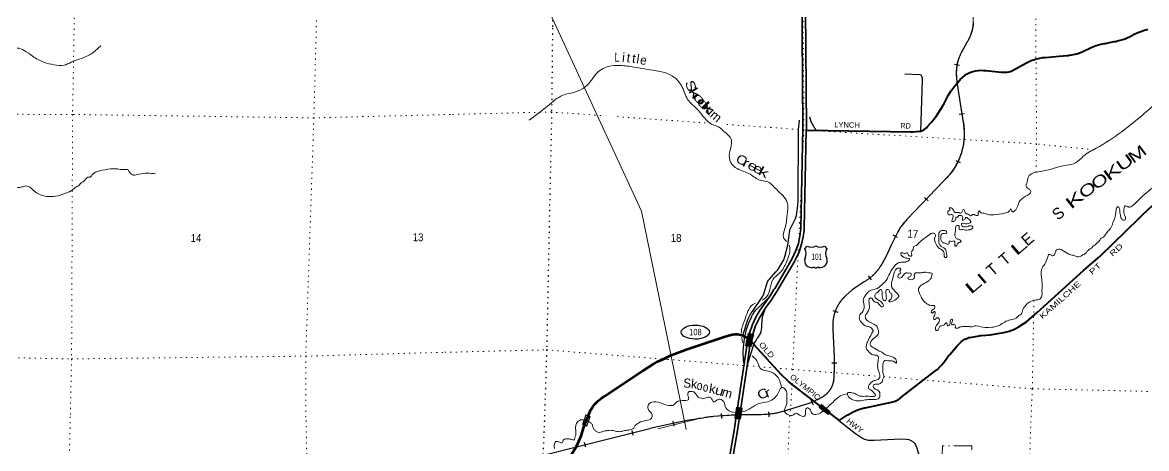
# Model space of a CAD drawing. Header units: feet. Extents: x -751810 to -497223, y -177792 to 12311.
# Drawn here: x -540783 to -516004, y -131836 to -122446 of the extents above; entities that cross this region are included whole.
import ezdxf
from ezdxf.enums import TextEntityAlignment as Align

# ---------------------------------------------------------------- set-up
doc = ezdxf.new("R2010")
doc.units = ezdxf.units.FT
doc.header["$LTSCALE"] = 80
doc.linetypes.add('DOT_DASHED', pattern=[7.7, 5, -1.2, 0.3, -1.2])
doc.linetypes.add('DOTTED', pattern=[1.5, 0.3, -1.2])
for name, color, linetype, lineweight in [('16', 7, 'Continuous', 25), ('17', 7, 'Continuous', 25), ('20', 7, 'Continuous', 70), ('21', 7, 'Continuous', 25), ('23', 7, 'Continuous', 70), ('26', 7, 'Continuous', 40), ('29', 7, 'Continuous', 25), ('34', 7, 'Continuous', 25), ('39', 7, 'Continuous', 13), ('44', 7, 'DOT_DASHED', 13), ('46', 7, 'Continuous', 13), ('57', 7, 'Continuous', 13), ('59', 7, 'Continuous', 13), ('6', 7, 'DOTTED', 25), ('61', 7, 'Continuous', 13), ('7', 7, 'DOTTED', 13)]:
    doc.layers.add(name, color=color, linetype=linetype, lineweight=lineweight)
doc.layers.add('27', color=7, linetype='Continuous')
doc.layers.add('41', color=7, linetype='Continuous')

msp = doc.modelspace()

# ---------------------------------------------------------------- linework, layer by layer
at = {"layer": '16'}
for p, q in [((-523536.19, -127432.33), (-523484.88, -127373.57)), ((-523293.12, -127367.6), (-523293.4, -127367.8)), ((-523101.03, -127373.48), (-523049.64, -127432.33))]:
    msp.add_line(p, q, dxfattribs=at)
for centre, radius, start, end in [((-523729.17, -127542.96), 222.05, 332.97043, 29.75871), ((-523393.8, -127215.91), 182.07, 239.97227, 303.45418), ((-523192.02, -127216.41), 181.52, 236.33975, 300.08743), ((-523192.03, -127215.91), 182.07, 236.54582, 236.59441), ((-522856.67, -127542.96), 222.05, 150.24129, 207.02957), ((-523389.98, -127697.86), 151.42, 159.09177, 283.81923), ((-523195.86, -127697.86), 151.42, 256.18077, 20.90823)]:
    msp.add_arc(centre, radius, start, end, dxfattribs=at)
for centre, major_axis, start_param, end_param in [((-523334.64, -127896.68), (-19.56, 51.67), 4.95877769, 6.28318531), ((-523251.19, -127896.68), (19.56, 51.67), 0, 1.32637542)]:
    msp.add_ellipse(centre, major_axis=major_axis, ratio=0.929097, start_param=start_param, end_param=end_param, dxfattribs=at)
at = {"layer": '17'}
msp.add_ellipse((-525950.8, -129270.43), major_axis=(-309.24, 1), ratio=0.500121, dxfattribs=at)
at = {"layer": '20', "lineweight": 35}
for points in [[(-524323.9, -128496.43), (-524303.45, -128467.11), (-524217.1, -128334.17), (-524200.8, -128309.07), (-524186.24, -128284.17), (-523843.52, -127698.28), (-523799.19, -127618.83), (-523731.36, -127469.96), (-523679.46, -127314.81), (-523644.06, -127155.09), (-523625.56, -126992.54), (-523577.59, -124765.85), (-523618.07, -119544.64), (-523663.82, -115629.06), (-523669.47, -113906.98), (-523719.54, -113083.32), (-523837.72, -112357.31), (-523843.42, -112322.31), (-523845.89, -112307.31), (-523847.37, -112282.25), (-523846.22, -112257.05), (-523843.26, -112237.54), (-523837.55, -112212.54)], [(-523503.33, -124818.2), (-523502.21, -124766.37), (-523542.71, -119543.91), (-523588.45, -115628.5), (-523594.02, -113931.74), (-523594.1, -113906.33), (-523595.6, -113881.74), (-523644.65, -113074.82), (-523762.75, -112347.56), (-523766.8, -112322.62), (-523776.08, -112297.56), (-523786.36, -112276.44), (-523799.63, -112255.17), (-523813.38, -112237.54), (-523837.55, -112212.54)], [(-524393.86, -128728.39), (-524259.91, -128536.4), (-524241.48, -128509.98), (-524226.16, -128486.4), (-524152.62, -128373.18), (-524136.36, -128348.14), (-524121.75, -128323.18), (-523793.43, -127761.91), (-523778.83, -127736.94), (-523764.86, -127711.91), (-523732.33, -127653.63), (-523661.23, -127497.58), (-523606.83, -127334.95), (-523569.73, -127167.52), (-523553.18, -127022.13), (-523550.26, -126996.52), (-523549.74, -126972.13), (-523503.33, -124818.2)], [(-524758.19, -129297.23), (-524757.8, -129295.87), (-524691.54, -129105.51), (-524605.74, -128923.13), (-524517.98, -128778.18), (-524501.63, -128751.18), (-524485.59, -128728.18), (-524323.9, -128496.43)], [(-524686.23, -129319.67), (-524685.42, -129316.88), (-524621.76, -129133.98), (-524539.32, -128958.73), (-524455.39, -128820.11), (-524431.44, -128786.46), (-524393.86, -128728.39)], [(-524875.33, -129967.23), (-524808.51, -129525.29), (-524757.8, -129295.87)], [(-524805.57, -130010.44), (-524745.18, -129561.65), (-524715.22, -129412.26), (-524685.42, -129316.88)], [(-525095.34, -131440.08), (-525056.37, -131181.03), (-524875.33, -129967.23)], [(-525017.77, -131441.87), (-524981.87, -131192.41), (-524805.57, -130010.44)], [(-523055.49, -138494.36), (-523077.69, -138480.18), (-523105.49, -138464.85), (-523972.37, -137998.86), (-524251.4, -137837.97), (-524273.07, -137825.48), (-524301.4, -137804.64), (-524447.59, -137697.12), (-524690.5, -137483.24), (-524909.73, -137245.15), (-525102.87, -136985.45), (-525267.81, -136706.98), (-525402.74, -136412.8), (-525506.17, -136106.12), (-525576.99, -135790.31), (-525614.4, -135468.83), (-525617.7, -135172.02), (-525618, -135145.44), (-525616.47, -135122.02), (-525598.81, -134851.88), (-525537.36, -134415.96), (-525017.77, -131441.87)], [(-525611.79, -134404.06), (-525095.34, -131440.08)]]:
    msp.add_lwpolyline(points, dxfattribs=at)
at = {"layer": '21'}
for points in [[(-524875.33, -129967.23), (-524879.05, -129936.5), (-524885.08, -129886.82), (-524893.42, -129707.5), (-524882.97, -129528.28), (-524858.81, -129381.39), (-524855.02, -129354.35), (-524853.3, -129348.88), (-524818.7, -129204.02), (-524764.91, -129049.65), (-524708.18, -128929.16), (-524694.4, -128899.88), (-524682.49, -128879.16), (-524649.9, -128828.96), (-524608.09, -128777.31), (-524561.12, -128730.32), (-524355.05, -128527.14), (-524323.9, -128496.43)], [(-524660.1, -129540.18), (-524659.19, -129537.29), (-524626.27, -129473.54), (-524586.86, -129413.58), (-524576.97, -129401.07), (-524557.25, -129376.12), (-524542.01, -129351.07), (-524534.39, -129338.54), (-524515.6, -129298.84), (-524501.07, -129257.39), (-524490.95, -129214.65), (-524485.36, -129171.08), (-524484.35, -129127.17), (-524484.96, -129113.72), (-524480.17, -129023.42), (-524465.98, -128934.11), (-524442.52, -128846.78), (-524423.84, -128798.19), (-524410.07, -128762.38), (-524403.03, -128747.62), (-524393.86, -128728.39)], [(-524805.57, -130010.44), (-524802.57, -129998.53), (-524792.76, -129959.49), (-524660.1, -129540.18)]]:
    msp.add_lwpolyline(points, dxfattribs=at)
at = {"layer": '23'}
for points in [[(-528404.82, -131363.39), (-528390.45, -131323.87), (-528270.85, -131014.96), (-528258.32, -130988.25), (-528242.89, -130964.96), (-528213.92, -130921.26), (-528156.26, -130850.69), (-528091.53, -130786.52), (-528020.46, -130729.48), (-527959.69, -130686.96), (-527138.19, -130137.63), (-527113.1, -130120.85), (-527088.19, -130105.26), (-526880.37, -129975.13), (-526773.68, -129919.03), (-526677.49, -129870.1), (-526479.62, -129779.73), (-526129.64, -129647.83), (-525294.37, -129366.14), (-525188.72, -129335.31), (-525163.75, -129328.03), (-525138.72, -129323.36), (-525118.92, -129319.67), (-525073.48, -129316.05), (-525027.92, -129317.2), (-524982.73, -129323.11), (-524938.4, -129333.71), (-524903.3, -129346.11), (-524878.3, -129356.39), (-524853.3, -129369.11), (-524835.68, -129378.07), (-524753.05, -129429.1)], [(-528960.3, -132408.66), (-528572.93, -131789.41), (-528468.98, -131556.84), (-528404.82, -131363.39)]]:
    msp.add_lwpolyline(points, dxfattribs=at)
at = {"layer": '26'}
for points in [[(-523503.33, -124818.2), (-523478.87, -124818.58), (-521197.98, -124854.6), (-521154.17, -124854.76), (-520998.85, -124844.92), (-520979.01, -124838.96), (-520945.68, -124825.87), (-520913.91, -124809.36), (-520884.03, -124789.63), (-520856.38, -124766.87), (-520831.26, -124741.36), (-520757.77, -124659.2), (-520735.46, -124634.25), (-520716.53, -124609.2), (-520635.82, -124502.37), (-520494.72, -124279.91), (-520478.3, -124254.02), (-520465.55, -124229.91), (-520375.1, -124058.82), (-520319.19, -123962.34), (-520232.43, -123839.89), (-520130.13, -123724.98), (-520110.26, -123702.27), (-520063.16, -123656.11), (-520011.5, -123615.12), (-519955.84, -123579.76), (-519896.78, -123550.41), (-519834.98, -123527.39), (-519771.12, -123510.96), (-519705.88, -123501.29), (-519639.99, -123498.49), (-519599.18, -123501.04), (-519574.46, -123502.58), (-519549.18, -123505.05), (-519211.11, -123537.98), (-519131.73, -123540.46), (-519110.37, -123540.93), (-519074.8, -123538.72), (-519039.66, -123532.81), (-519005.32, -123523.27), (-518972.18, -123510.18), (-518940.58, -123493.7), (-518811.31, -123421.74), (-518649.86, -123333.71), (-518634.82, -123325.49), (-518546.46, -123284.03), (-518454.24, -123252.03), (-518359.18, -123229.84), (-518287.33, -123220.84), (-518262.67, -123217.75), (-518237.33, -123215.32), (-517929.15, -123185.78), (-517756.07, -123172.55), (-517731.01, -123170.63), (-517706.07, -123167.34), (-517649.71, -123159.9), (-517540.03, -123135.17), (-517433.53, -123099.1), (-517331.39, -123052.11), (-517300.78, -123033.71), (-517209.03, -122987.01), (-517112.89, -122950.16), (-517013.43, -122923.56), (-516936.74, -122911.45), (-516911.52, -122907.46), (-516886.74, -122902.44), (-516714.8, -122867.61), (-516690.28, -122862.64), (-516664.8, -122857.34), (-516611.97, -122846.36), (-516494.99, -122811.28), (-516382.32, -122764.17), (-516275.19, -122705.53), (-516208.77, -122672.86), (-516092.59, -122627.29), (-515972.29, -122594.12)], [(-522995.97, -131054.08), (-522810.57, -131197.11), (-522785.27, -131216.63), (-522760.57, -131200.93), (-522626.98, -131116.03), (-522601.83, -131100.05), (-522576.98, -131085.34), (-522473.16, -131028.58), (-522352.68, -130978.25), (-522252.59, -130948.28), (-522227.7, -130940.83), (-522202.59, -130935.55), (-521624.93, -130814), (-521572.47, -130801.98), (-521548.44, -130794.66), (-521513.48, -130780.58), (-521480.19, -130762.92), (-521448.92, -130741.89), (-521389.89, -130692.61), (-520674.97, -130141.7), (-520618.01, -130095.24), (-520614.47, -130092.21), (-520550.16, -130030.73), (-520513.82, -129987.86), (-520492.71, -129962.95), (-520474.1, -129937.86), (-520390.32, -129824.85), (-520372.99, -129801.49), (-520353.36, -129774.85), (-520343.33, -129761.24), (-520298.86, -129711.04), (-520176.8, -129575.25), (-520154.82, -129550.8), (-520132.27, -129525.25), (-520127.24, -129519.55), (-520090.48, -129485.13), (-520050.34, -129454.74), (-520007.23, -129428.72), (-519961.64, -129407.34), (-519943.97, -129401.21), (-519917.34, -129391.98), (-519893.97, -129387.57), (-519690.78, -129352.42), (-519663.44, -129347.69), (-519640.78, -129345.76), (-519447.17, -129329.24), (-519147.08, -129280.37), (-519029.68, -129248.74), (-518916.23, -129205.01), (-518807.98, -129149.66), (-518706.1, -129083.3), (-518651.88, -129041.3), (-518412.22, -128834.58), (-517387.96, -127907.17), (-517022.24, -127592.75), (-516157.48, -126750.87), (-516095.22, -126686.76), (-515861.33, -126469.35)], [(-524660.1, -129540.18), (-524671.83, -129527.33), (-524753.7, -129430.36)], [(-522995.97, -131054.08), (-523758.69, -130471.02), (-523783.81, -130451.82), (-523808.69, -130430.68), (-523870.52, -130378.17), (-523895.42, -130357.01), (-523920.52, -130333.32), (-524049.62, -130211.45), (-524215.15, -130037.35), (-524377.85, -129852.31), (-524398.91, -129828.35), (-524424.96, -129802.44), (-524428.04, -129799.38), (-524660.1, -129540.18)]]:
    msp.add_lwpolyline(points, dxfattribs=at)
at = {"layer": '29'}
msp.add_line((-522785.57, -131216.4), (-522416.53, -131501.12), dxfattribs=at)
for points in [[(-521332.8, -123574.88), (-521003.27, -123589.07), (-520980.12, -123600.65), (-520960.83, -123625.74), (-520951.18, -123672.07), (-520949.25, -123708.75), (-520988.88, -124848.32)], [(-524905.59, -129342.5), (-524791.64, -128994.73), (-524762.71, -128931.02), (-524724.12, -128861.53), (-524693.26, -128815.2), (-524460.43, -128478.2), (-524437.64, -128426.21), (-524358.35, -128158.68), (-524339.25, -128126.99), (-524317.07, -128100.94), (-524172.38, -127944.57), (-524133.4, -127894.93), (-524002.61, -127680.1), (-523974.02, -127607.18), (-523912.19, -127356.57), (-523868.19, -127031.3), (-523864.68, -127013.14), (-523856.48, -126998.18), (-523847.8, -126974.05), (-523741.66, -126766.6), (-523722.4, -126698), (-523687.68, -126477.94), (-523679.72, -126379.75), (-523676.11, -124802.33), (-523651.86, -124597.35)], [(-523433.03, -124522.42), (-523404.1, -124628.6), (-523294.84, -124821.49)], [(-522416.53, -131501.12), (-522267.4, -131610.54), (-522218.12, -131632.24), (-522143.22, -131648.02), (-522008.9, -131653.32), (-521418.3, -131620.64), (-521299.59, -131626.32), (-521242.43, -131640.13), (-521197.47, -131658.55), (-521151.76, -131687.47), (-521122.19, -131721), (-521096.57, -131756.5), (-521075.19, -131803.77), (-520520.44, -133567.8)]]:
    msp.add_lwpolyline(points, dxfattribs=at)
at = {"layer": '34', "lineweight": 13}
for p, q in [((-519955.86, -122872.35), (-520092.42, -123115.22)), ((-522917.06, -129203.16), (-522888.41, -129815.29)), ((-523477.34, -130850.94), (-524020.33, -131016.52)), ((-531541.36, -132540.98), (-526943.13, -131395.52))]:
    msp.add_line(p, q, dxfattribs=at)
at = {"layer": '34'}
for p, q in [((-520233.54, -123365.85), (-520124.56, -123387.74)), ((-520131.32, -124466.15), (-520021.52, -124448.9)), ((-520210.83, -125486.78), (-520110.61, -125534.83)), ((-520900.27, -126303.48), (-520820.09, -126380.47)), ((-521490.59, -127183.5), (-521590.23, -127134.24)), ((-522139.84, -128032.73), (-522071.65, -128120.5)), ((-522916.6, -128792.12), (-522812.39, -128830.75)), ((-522943.98, -129947.36), (-522832.83, -129946.94)), ((-523401.14, -130771.37), (-523354.64, -130872.32)), ((-525383.89, -131061.83), (-525376.08, -131172.7)), ((-524339.26, -131024.51), (-524327.77, -131135.06)), ((-526449.56, -131233.01), (-526423.1, -131340.95)), ((-531537.83, -132538.1), (-526956.24, -131395.11)), ((-527319.07, -131544.56), (-527345.93, -131436.71)), ((-528363.88, -131807.52), (-528390.74, -131699.67))]:
    msp.add_line(p, q, dxfattribs=at)
for points in [[(-519822.93, -122446.68), (-519824.03, -122462.73), (-519825.33, -122478.76), (-519826.95, -122494.8), (-519828.81, -122510.83), (-519831, -122526.75), (-519833.4, -122542.65), (-519836.09, -122558.49), (-519839.12, -122574.34), (-519842.37, -122590.05), (-519845.89, -122605.83), (-519849.71, -122621.4), (-519853.8, -122637.04), (-519858.19, -122652.48), (-519862.8, -122667.92), (-519867.63, -122683.21), (-519872.8, -122698.51), (-519878.29, -122713.63), (-519883.93, -122728.64), (-519889.91, -122743.67), (-519896.08, -122758.49), (-519902.52, -122773.24), (-519909.35, -122787.86), (-519916.26, -122802.33), (-519923.46, -122816.72), (-519931.04, -122831), (-519938.72, -122845.11), (-519946.63, -122859.07), (-519954.91, -122872.91), (-520091.45, -123115.74), (-520099.14, -123131.28), (-520106.45, -123146.94), (-520113.49, -123162.74), (-520120.4, -123178.71), (-520126.92, -123194.77), (-520133.12, -123210.87), (-520139.18, -123227.15), (-520144.86, -123243.53), (-520150.22, -123259.94), (-520155.35, -123276.58), (-520160.13, -123293.17), (-520164.73, -123309.86), (-520168.98, -123326.71), (-520172.87, -123343.54), (-520176.5, -123360.49), (-520179.91, -123377.44), (-520182.95, -123394.57), (-520185.74, -123411.62), (-520188.17, -123428.83), (-520190.32, -123445.97), (-520192.22, -123463.24), (-520193.77, -123480.45), (-520195, -123497.73), (-520196.01, -123514.99), (-520196.62, -123532.35), (-520197.01, -123549.71), (-520197.03, -123567.03), (-520196.85, -123584.34), (-520196.22, -123601.65), (-520195.36, -123618.97), (-520194.23, -123636.19), (-520192.8, -123653.46), (-520191.12, -123669.69), (-520184.22, -123758.9), (-520051.15, -124606.12), (-520046.24, -124630.52), (-520041.91, -124654.93), (-520037.99, -124679.43), (-520034.32, -124704.13), (-520031.25, -124728.8), (-520028.61, -124753.4), (-520026.24, -124778.22), (-520024.45, -124803.01), (-520023.1, -124827.74), (-520022.14, -124852.71), (-520021.65, -124877.48), (-520021.45, -124902.31), (-520021.81, -124927.26), (-520022.64, -124952.01), (-520023.89, -124976.85), (-520025.45, -125001.61), (-520027.56, -125026.48), (-520030.01, -125051.14), (-520033.03, -125075.91), (-520036.37, -125100.44), (-520040.14, -125125.08), (-520044.37, -125149.52), (-520049.06, -125173.9), (-520054.06, -125198.21), (-520059.65, -125222.5), (-520065.53, -125246.7), (-520071.9, -125270.7)], [(-520071.91, -125270.71), (-520078.58, -125294.63), (-520085.87, -125318.4), (-520093.46, -125342.08), (-520101.4, -125365.54), (-520109.79, -125388.96), (-520118.64, -125412.18), (-520127.95, -125435.33), (-520137.45, -125458.25), (-520147.57, -125481), (-520158.02, -125503.52), (-520168.78, -125525.98), (-520179.91, -125548.06), (-520191.63, -125570.14), (-520203.55, -125591.94), (-520215.96, -125613.43), (-520228.55, -125634.79), (-520241.75, -125656.01), (-520255.17, -125676.83), (-520268.93, -125697.41), (-520283.14, -125717.96), (-520297.76, -125738.02), (-520312.54, -125757.95), (-520327.81, -125777.54), (-520343.4, -125797.07), (-520359.24, -125816.07), (-520375.56, -125834.86), (-520392.08, -125853.41), (-520404.6, -125867.02), (-520483.84, -125952.86), (-521279.48, -126781.37), (-521295.57, -126798.05), (-521311.18, -126815), (-521326.5, -126832.24), (-521341.73, -126849.75), (-521356.48, -126867.53), (-521370.87, -126885.5), (-521385.16, -126903.75), (-521398.96, -126922.26), (-521412.4, -126940.98), (-521425.64, -126960.05), (-521438.41, -126979.22), (-521450.99, -126998.57), (-521463.2, -127018.28), (-521474.94, -127038.09), (-521486.39, -127058.17), (-521494.99, -127073.72), (-521633.18, -127352.79), (-521743.25, -127594.75), (-521829.8, -127757.68), (-521838.63, -127773.48), (-521847.75, -127789), (-521857.15, -127804.35), (-521866.78, -127819.71), (-521876.72, -127834.77), (-521886.89, -127849.6), (-521897.28, -127864.41), (-521907.99, -127878.93), (-521918.92, -127893.21), (-521930.17, -127907.43), (-521941.6, -127921.33), (-521953.2, -127935.12), (-521965.17, -127948.73), (-521977.31, -127961.98), (-521989.72, -127975.09), (-522002.26, -127988.02), (-522015.16, -128000.74), (-522028.16, -128013.19), (-522041.5, -128025.44), (-522054.93, -128037.4), (-522068.63, -128049.21), (-522082.51, -128060.7), (-522096.59, -128071.93), (-522110.83, -128082.99), (-522125.37, -128093.75), (-522140.04, -128104.32), (-522154.87, -128114.56), (-522169.85, -128124.61), (-522185.09, -128134.28), (-522200.45, -128143.76), (-522215.9, -128152.96), (-522228.62, -128160.22), (-522490.65, -128340.15), (-522639.6, -128471.5), (-522650.85, -128482.14), (-522661.79, -128493), (-522672.57, -128504.04), (-522683.28, -128515.27), (-522693.67, -128526.71), (-522703.83, -128538.26), (-522713.94, -128550.03), (-522723.72, -128561.97), (-522733.27, -128574.06), (-522742.7, -128586.4), (-522751.82, -128598.82), (-522760.82, -128611.37), (-522769.58, -128624.16), (-522778.03, -128637.04), (-522786.29, -128650.11), (-522794.37, -128663.25), (-522802.21, -128676.64)], [(-522802.21, -128676.64), (-522809.79, -128690.05), (-522817.14, -128703.71), (-522824.23, -128717.37), (-522831.14, -128731.25), (-522837.74, -128745.18), (-522844.09, -128759.25), (-522850.27, -128773.39), (-522856.13, -128787.73), (-522861.81, -128802.14), (-522867.17, -128816.63), (-522872.37, -128831.17), (-522877.17, -128845.86), (-522881.79, -128860.62), (-522886.17, -128875.38), (-522890.3, -128890.28), (-522894.12, -128905.24), (-522897.69, -128920.35), (-522901.07, -128935.4), (-522904.08, -128950.58), (-522906.84, -128965.78), (-522909.41, -128981.04), (-522911.67, -128996.26), (-522913.62, -129011.66), (-522915.38, -129027.01), (-522916.78, -129042.37), (-522918.03, -129057.74), (-522918.92, -129073.24), (-522919.57, -129088.64), (-522919.95, -129104.03), (-522920.09, -129119.56), (-522919.85, -129134.98), (-522919.49, -129150.42), (-522918.75, -129165.84), (-522917.82, -129181.35), (-522916.57, -129196.67), (-522915.97, -129203.09), (-522887.3, -129815.27), (-522886.84, -129942.27), (-522888.89, -130048.46)], [(-522889.8, -130050.16), (-522897.52, -130273.02), (-522897.85, -130282.03), (-522898.35, -130291.02), (-522899.01, -130300.04), (-522899.77, -130309), (-522900.77, -130318), (-522901.91, -130326.92), (-522903.15, -130335.86), (-522904.56, -130344.71), (-522906.2, -130353.63), (-522907.91, -130362.48), (-522909.83, -130371.26), (-522911.82, -130380.03), (-522914.05, -130388.81), (-522916.41, -130397.49), (-522918.89, -130406.11), (-522921.54, -130414.78), (-522924.39, -130423.31), (-522927.29, -130431.82), (-522930.41, -130440.27), (-522933.66, -130448.73), (-522937.03, -130457.05), (-522940.61, -130465.34), (-522944.28, -130473.56), (-522948.08, -130481.75), (-522952.09, -130489.8), (-522956.19, -130497.86), (-522960.42, -130505.82), (-522964.83, -130513.7), (-522969.34, -130521.46), (-522974.01, -130529.17), (-522978.76, -130536.83), (-522983.71, -130544.35), (-522988.77, -130551.82), (-522993.97, -130559.19), (-522999.27, -130566.51), (-523004.72, -130573.67), (-523010.27, -130580.76), (-523015.94, -130587.74), (-523021.78, -130594.65), (-523027.69, -130601.41), (-523033.73, -130608.14), (-523039.9, -130614.68), (-523046.19, -130621.18), (-523052.58, -130627.51), (-523059.08, -130633.77), (-523065.64, -130639.9), (-523072.37, -130645.94), (-523079.21, -130651.8), (-523086.08, -130657.57), (-523093.13, -130663.26), (-523100.21, -130668.79), (-523107.42, -130674.21), (-523114.77, -130679.47), (-523122.12, -130684.62), (-523129.6, -130689.65), (-523137.23, -130694.53), (-523144.85, -130699.3)], [(-523144.85, -130699.3), (-523152.55, -130703.94), (-523160.4, -130708.42), (-523175.68, -130717.1), (-523202.24, -130731.89), (-523229.31, -130746.3), (-523256.38, -130760.14), (-523283.78, -130773.55), (-523311.57, -130786.36), (-523339.3, -130798.77), (-523367.38, -130810.74), (-523395.82, -130822.11), (-523424.23, -130833.09), (-523469.7, -130849.77), (-524020.01, -131017.58), (-524027.22, -131019.89), (-524052.54, -131027.46), (-524078, -131034.72), (-524103.5, -131041.53), (-524129.3, -131047.91), (-524155.11, -131053.66), (-524180.94, -131059.12), (-524207.08, -131064.13), (-524233.07, -131068.67), (-524259.23, -131072.77), (-524285.55, -131076.27), (-524311.73, -131079.45), (-524338.07, -131082.18), (-524364.58, -131084.31), (-524390.94, -131086.14), (-524417.31, -131087.51), (-524443.82, -131088.28), (-524493.12, -131091.73), (-524940.03, -131089.88)], [(-524941.7, -131088.95), (-525559.18, -131132.48), (-525576.35, -131134.04), (-525629.69, -131140.32), (-525682.61, -131147.12), (-525735.6, -131154.88), (-525788.47, -131166.86), (-525841.22, -131173.48), (-525871.69, -131177.6), (-525928.07, -131185.66), (-526134.78, -131220.56), (-526956.28, -131395.06)]]:
    msp.add_lwpolyline(points, dxfattribs=at)
at = {"layer": '34', "lineweight": 13}
for points in [[(-520192.22, -123669.79), (-520185.31, -123759.02), (-520052.24, -124606.31)], [(-520405.41, -125866.27), (-520484.64, -125952.09), (-521280.27, -126780.59)], [(-521538.52, -127159.14), (-521634.17, -127352.31), (-521744.24, -127594.25), (-521830.77, -127757.15)], [(-522229.2, -128159.28), (-522491.32, -128339.27), (-522640.34, -128470.68)], [(-525946.24, -131194.58), (-526104.38, -131233.49), (-526777.06, -131398.39)], [(-524443.87, -131087.17), (-524493.16, -131090.62), (-525088.65, -131098.21), (-525559.26, -131131.37)]]:
    msp.add_lwpolyline(points, dxfattribs=at)
for centre, radius, start, end in [((-520743.75, -122395.23), 921.09, 328.80253, 27.71905), ((-519204.34, -123561.3), 993.81, 153.32944, 186.26702), ((-521445.65, -124895.2), 1423.05, 316.96985, 11.71286), ((-520331.68, -127705.73), 1325.03, 135.71716, 155.85179), ((-522735.57, -127259.11), 1032.81, 299.35946, 331.17041), ((-522034.62, -129118.02), 886.54, 133.09803, 185.51116), ((-530143.41, -129883.93), 7255.33, 356.88583, 0.54208), ((-523413.72, -130258.4), 515.3, 299.37678, 358.55533), ((-524036.48, -129195.74), 1746.95, 288.50262, 300.07841), ((-524479.04, -129571.56), 1516.02, 271.32903, 287.61227), ((-525258.97, -134186.27), 3069.62, 95.61399, 102.93781)]:
    msp.add_arc(centre, radius, start, end, dxfattribs=at)
at = {"layer": '39'}
msp.add_line((-524922.94, -129378.6), (-524910.9, -129501.18), dxfattribs=at)
for points in [[(-518999.09, -126553.22), (-518956.11, -126618.31), (-518888.32, -126572.16), (-518812.63, -126401.54), (-518676.22, -126283.11), (-518554.06, -126170.27), (-518590.61, -126116.83), (-518659.37, -126064.41), (-518645.14, -125994.46), (-518626.7, -125918.6), (-518606.31, -125844.82), (-518507.37, -125767.45), (-518347.4, -125732.22), (-517763.85, -125591.53), (-517567.21, -125541.36), (-517399.79, -125395.73), (-517112.7, -125217.64), (-516047.01, -124446.38), (-515753.03, -124175.98), (-515577.84, -123974.28), (-515423.22, -123852.4), (-515220.29, -123858.73), (-515117.33, -123845.86), (-515016.57, -123774.59), (-514959.01, -123669.78), (-514899.06, -123617.35), (-514614.98, -123471.35), (-514533.75, -123381.36), (-514597.61, -123365.29), (-514712.44, -123371.76), (-514837.64, -123323.6), (-514988.35, -123254.53), (-515011.46, -123221.62), (-514982.71, -123202.41), (-514914.7, -123214.58), (-514722.26, -123234.68), (-514624.06, -123245.79), (-514580.5, -123138.54), (-514616.56, -123069.03), (-514683.56, -123024.69), (-514690.36, -122919.89), (-514649.93, -122848.74), (-514107.39, -122216.02), (-513964.32, -122077.68), (-513811.57, -122016.07), (-513587.92, -122002.95), (-513297.97, -121991.9), (-513075.42, -121884.19), (-512941.26, -121773.75), (-512873.65, -121669.25), (-512877.7, -121540.4), (-512849.33, -121463.08)], [(-544898.22, -123002.9), (-544887.96, -123049.44), (-544840.62, -123090.68), (-543881.42, -123453.25), (-543710.03, -123523.31), (-543597.39, -123612.21), (-543447.54, -123655.66), (-543280.52, -123651.24), (-543070.35, -123605.53), (-542922.45, -123556.46), (-542855.49, -123529.76), (-542813.19, -123526.66), (-542711.62, -123571.08), (-542593.25, -123583.69), (-542430.3, -123581.19), (-542300.67, -123539.77), (-542172.6, -123478.2), (-542091.26, -123437.75), (-542042.52, -123416.68), (-541983.96, -123405.89), (-541895.87, -123333.41), (-541827.12, -123316.8), (-541572.46, -123259.99), (-541416.61, -123215.11), (-541207.37, -123121.13), (-541050.58, -123034.05), (-540897.19, -123009.23), (-540747.51, -123060.72), (-540561.3, -123187.4), (-540310.91, -123321.5), (-540088.96, -123378.58), (-539867.99, -123389.4), (-539709.59, -123320.45), (-539535.2, -123255.87), (-539332.31, -123175.82), (-539232.38, -123113.65), (-539055.98, -122959.4)], [(-529615.19, -124597.52), (-529203.28, -124284.5), (-528872.28, -124051.43), (-528590.39, -123975.74), (-528379.84, -123865.64), (-528244.82, -123727.03), (-528139.75, -123581.47), (-527875.28, -123418.74), (-527603.05, -123395.04), (-527306.43, -123428.41), (-527032.36, -123475.17), (-526451.87, -123628.01), (-526257.12, -123833.2), (-526119.85, -124141.19), (-525885.98, -124381.79), (-525591.75, -124686.63), (-525395.4, -124775.21), (-525340.64, -124825.19), (-525250.65, -124906.43), (-525169.12, -125001.5), (-525195.36, -125328.53), (-525175.34, -125526.26), (-525024.88, -125667.72), (-524739.11, -125791.27), (-524523.97, -125922.67), (-524383.96, -125947.15), (-524164.11, -126120.95), (-523925.71, -126409.96), (-523928.16, -126683.43), (-523973.67, -126983.7), (-524010.03, -127183.69), (-523936.24, -127271.72)], [(-545098.85, -123697.15), (-544931.92, -123846.68), (-544755.18, -123947.01), (-544599.7, -124008.69), (-544489.82, -124041.23), (-544365.16, -124132.39), (-544319.61, -124254.01), (-544338.17, -124454.66), (-544318.58, -124567.68), (-544240.02, -124742.29), (-544183.71, -124831.97), (-544127.03, -124905.58), (-544093.83, -125129.47), (-544077.85, -125224.31), (-544044.13, -125335.62), (-543909.98, -125541.59), (-543851.92, -125643.38), (-543784.56, -125689.07), (-543714.27, -125783.08), (-543656.53, -125898.93), (-543631.34, -125941.7), (-543533.97, -125994.07), (-543430.7, -126052.6), (-543397.34, -126089.52), (-543349.64, -126114.68), (-543271.08, -126198.81), (-543199.79, -126248.61), (-543117.47, -126254.41), (-543027.78, -126290.53), (-542893.07, -126381.92), (-542795.39, -126420.22), (-542721.28, -126433.89), (-542639.82, -126477.88), (-542558.75, -126539.95), (-542436.54, -126560.69), (-542271.72, -126564.26), (-542176.53, -126534.16), (-542068.74, -126480.2), (-541986.14, -126473.94), (-541792.59, -126452), (-541699.32, -126417.83), (-541668.32, -126380.3), (-541594.57, -126319.57), (-541446.41, -126348.92), (-541272.78, -126318.5), (-541232.97, -126246.98), (-541172.18, -126226.18), (-541110.71, -126175.24), (-540970.22, -126097.86), (-540796.68, -126071.46), (-540711.72, -126049.18), (-540649.63, -126060.57), (-540544.89, -126143.26), (-540368.29, -126249.63), (-540057.18, -126276.47), (-539812.17, -126201.36), (-539686.11, -126139.75), (-539606.19, -126073.12), (-539524.66, -126024.63), (-539497.63, -125985), (-539432.41, -125946.2), (-539339.9, -125855.72), (-539291.57, -125852.75), (-539242.07, -125797.52), (-539087.42, -125716.43), (-538837.09, -125673.6), (-538688.26, -125672.8), (-538565.96, -125689.53), (-538453.49, -125695.98), (-538418.61, -125755.05), (-538337.36, -125809.08), (-538214.26, -125789.63), (-538032.77, -125767.42), (-537850.84, -125778.83)], [(-517421.86, -127574.24), (-517403.53, -127566.78), (-517327.51, -127514.84), (-517312.64, -127489.16), (-517219.98, -127419.64), (-517165.99, -127365.01), (-517033.48, -127242.43), (-516999.96, -127199.24), (-516979.62, -127191.82), (-516885.84, -127086.14), (-516821.12, -127009.72), (-516755.29, -126897.13), (-516734.9, -126823.35), (-516724.35, -126807.58), (-516672.66, -126567.85), (-516668.21, -126553.91), (-516638.51, -126504.55), (-516599.89, -126556.04), (-516592.59, -126644.76), (-516579.91, -126689.41), (-516550.44, -126776.82), (-516521.05, -126801.86), (-516468.13, -126781.4), (-516468.77, -126737.13), (-516476.24, -126718.79), (-516498.61, -126661.78), (-516501.63, -126565.14), (-516485.7, -126505.3), (-516473.14, -126489.6), (-516457.01, -126488.09), (-516417.26, -126503.41), (-516401.38, -126509.94), (-516379.4, -126514.65), (-516353.03, -126507.43), (-516189.82, -126367.71), (-515881.73, -126095.74), (-515811.66, -126041.61), (-515703.62, -125994.71), (-515635.89, -125950.56), (-515596.9, -125925.63), (-515550.76, -125864.72), (-515537.46, -125824.91), (-515470.49, -125740.51), (-515410.91, -125700.14), (-515320.44, -125636.58), (-515127.02, -125560.17), (-515106.74, -125554.76), (-514972.39, -125502.64)], [(-519000.2, -126551.53), (-519039.07, -126612.65), (-519073.91, -126633.69), (-519195.39, -126660.07), (-519431.58, -126688.9), (-519501.65, -126678.67), (-519581.27, -126652.05), (-519647.25, -126639.93), (-519663.15, -126633.4), (-519674.7, -126616.96), (-519696.11, -126594.15), (-519713.12, -126623.8), (-519710.54, -126670.14), (-519729.49, -126697.71), (-519759.76, -126700.79), (-519799.31, -126679.44), (-519829.33, -126674.48), (-519839.44, -126676.18), (-519860.33, -126701.66), (-519888.77, -126710.84), (-519916.03, -126681.83), (-519989.5, -126651.38), (-520008.84, -126626.64), (-520013.68, -126588.28), (-520035.1, -126565.49), (-520055.69, -126580.93), (-520068.8, -126614.72), (-520102.13, -126651.88), (-520143.82, -126634.5), (-520228.2, -126631.87), (-520270.35, -126564.18), (-520295.72, -126539.25), (-520323.53, -126528.32), (-520335.52, -126525.94), (-520344.57, -126557.83), (-520333.32, -126584.33), (-520380.09, -126600.98), (-520384.92, -126626.98), (-520374.24, -126671.56), (-520352.57, -126686.31), (-520293.99, -126678.09), (-520264.66, -126705.14), (-520272.25, -126755.19), (-520291.52, -126792.8), (-520296.41, -126820.81), (-520286.68, -126831.17), (-520236.08, -126820.68), (-520204.19, -126765.36), (-520199.24, -126735.34), (-520165.08, -126736.41), (-520156.48, -126718.58), (-520067.83, -126713.3), (-520052.64, -126741.93), (-520060.16, -126789.97), (-520054.45, -126800.2), (-520034.29, -126798.82), (-520022.24, -126799.19), (-519986.27, -126741.99), (-519944.77, -126765.41), (-519878.39, -126829.83), (-519876.88, -126845.97), (-519893.45, -126861.54), (-519932.13, -126876.42), (-519992.71, -126884.59), (-520078.92, -126875.87), (-520078.34, -126922.14), (-520058.82, -126940.85), (-519972.55, -126947.57), (-519929.91, -126934.82), (-519905.56, -126927.54), (-519865.44, -126930.79), (-519833.85, -126949.89), (-519842.76, -126977.76), (-519894.11, -127012.36), (-519922.43, -127017.51), (-519934.54, -127019.15), (-519991.05, -127025.43), (-520052.9, -127009.43), (-520103.31, -127013.88), (-520129.18, -127005.03), (-520134.97, -126932.45), (-520162.66, -126917.5), (-520201.21, -126928.37), (-520214.33, -126962.15), (-520213.56, -127002.41), (-520228.22, -127150.78), (-520197.69, -127204.03), (-520168, -127219.03), (-520106.59, -127249.11), (-520091.14, -127269.71), (-520107.9, -127291.3), (-520144.31, -127298.21), (-520169.23, -127323.58), (-520184.23, -127353.28), (-520196.85, -127370.99), (-520221.14, -127376.27), (-520232.45, -127351.78)], [(-520232.45, -127351.78), (-520241.82, -127265.01), (-520253.69, -127258.6), (-520294.31, -127271.41), (-520346.35, -127263.75), (-520364.24, -127321.52), (-520396.76, -127332.57), (-520454.21, -127304.63), (-520492.26, -127299.42), (-520513.74, -127278.64), (-520538.24, -127161.23), (-520531.22, -127129.26), (-520526.83, -127117.33), (-520502.1, -127097.98), (-520427.7, -127098.3), (-520408.99, -127078.77), (-520425.83, -127038.01), (-520453.77, -127031.11), (-520520.2, -127033.06), (-520552.78, -127046.13), (-520580.33, -127091.53), (-520583.9, -127141.7), (-520581.92, -127272.5), (-520573.49, -127325.05), (-520556.1, -127347.72), (-520550.39, -127357.96), (-520448.03, -127429.52), (-520426.99, -127464.38), (-520418.5, -127514.92), (-520406.62, -127585.69), (-520419.87, -127623.5), (-520450, -127622.56), (-520463.5, -127604.03), (-520466.03, -127555.68), (-520468.79, -127515.37), (-520493.73, -127476.37), (-520611.59, -127386.21), (-520638.1, -127333.09), (-520674.17, -127199.22), (-520667.7, -127185.34), (-520657.98, -127131.34), (-520667.29, -127106.91), (-520698.99, -127091.85), (-520747.34, -127094.36), (-520796.61, -127127.01), (-521013.05, -127297.26), (-521101.82, -127370.92), (-521134.4, -127383.98), (-521159.3, -127473.71), (-521177.82, -127487.21), (-521188.68, -127513.02), (-521180.75, -127581.65), (-521205.42, -127598.99), (-521235.25, -127588), (-521256.54, -127561.19), (-521273.37, -127520.44), (-521293.53, -127521.82), (-521326.17, -127536.89), (-521360.14, -127529.8), (-521420.54, -127531.94), (-521409.73, -127572.51), (-521380.47, -127601.57), (-521307.25, -127640.06), (-521243.09, -127646.09), (-521229.28, -127654.56), (-521232.02, -127678.61), (-521269, -127703.6), (-521320.04, -127728.16), (-521400.53, -127729.67), (-521477.44, -127745.37), (-521487.6, -127749.08), (-521541.4, -127797.68), (-521665.55, -127974.83), (-521749.14, -128141.17), (-521825.78, -128213.19), (-521908.58, -128289.05), (-522044.87, -128339.11), (-522101.75, -128357.45), (-522165.78, -128411.77), (-522222.57, -128492.46), (-522237.38, -128516.13), (-522249.11, -128570.08), (-522227.62, -128719.57), (-522250.2, -128799.32), (-522273.48, -128836.81), (-522308.63, -128867.9), (-522332.29, -128917.44), (-522332.15, -128977.79), (-522328.51, -128989.97), (-522294.15, -129049.36), (-522225.77, -129113.85), (-522178.3, -129139.46), (-522098.43, -129158.05), (-522057.24, -129191.51), (-522032.43, -129234.51), (-522032.92, -129250.6), (-522058.41, -129294.05)], [(-523884.5, -127356.49), (-523870.1, -127405.27), (-523929.3, -127693.06), (-524067.73, -127942.16), (-524235.71, -128105.88), (-524306.98, -128328.92), (-524410.5, -128525.6), (-524479.54, -128565.08)], [(-520750.85, -128827.99), (-520743.19, -128840.29), (-520723.35, -128848.96), (-520688.13, -128815.87), (-520676.02, -128814.23), (-520663.08, -128850.84), (-520696.77, -128964.42), (-520691.37, -128984.71), (-520671.45, -128991.37), (-520630.21, -128958.45), (-520603.85, -128951.24), (-520576.47, -128976.23), (-520569.43, -129008.62), (-520585, -129056.41), (-520614.36, -129095.72), (-520648.13, -129146.96), (-520654.14, -129211.13), (-520638.83, -129235.75), (-520614.59, -129232.48), (-520572.6, -129175.46), (-520537.01, -129130.31), (-520482.32, -129117.95), (-520447.36, -129092.88), (-520436.63, -129071.09), (-520420.3, -129063.56), (-520408.44, -129069.96), (-520397.44, -129104.5), (-520394.05, -129124.72), (-520378.23, -129133.25), (-520349.29, -129108.02), (-520332.28, -129078.38), (-520330.92, -129034.17), (-520299.27, -128986.89), (-520287.28, -128989.27), (-520284.14, -129017.53), (-520298.94, -129105.56), (-520293.22, -129115.8), (-520254.3, -129092.87), (-520230.45, -129101.66), (-520215.36, -129134.32), (-520220.19, -129160.31), (-520222.58, -129172.3), (-520208.83, -129182.79), (-520184.78, -129185.55), (-520103.42, -129155.91), (-520016.72, -129148.55), (-519934.16, -129145.1), (-519843.93, -129153.95), (-519789, -129133.54), (-519760.82, -129132.4), (-519558.83, -129168.88), (-519500.44, -129166.68), (-519484.31, -129165.16), (-519423.98, -129165.04), (-519328.92, -129147.89), (-519212.78, -129099.22), (-519102.11, -129032.28), (-518970.14, -128992.15), (-518909.44, -128979.97), (-518874.65, -128960.94), (-518808.37, -128898.64), (-518784.01, -128891.36), (-518754.76, -128856.07), (-518740.96, -128800.19), (-518673.12, -128687.66), (-518631.5, -128642.7), (-518617, -128629.07), (-518574.06, -128606.28), (-518433.88, -128560.37), (-518407.69, -128559.18), (-518358.85, -128540.59), (-518312.59, -128475.66), (-518308.02, -128393.34), (-518304.67, -128220.47), (-518317.94, -128065.19), (-518327.38, -127980.42), (-518312.33, -127884.34), (-518288.43, -127826.77), (-518259.24, -127793.48), (-518231.56, -127744.07), (-518172.38, -127587.02), (-518155.44, -127559.4), (-518127.31, -127560.27), (-518107.47, -127568.94), (-518081.97, -127589.85), (-518069.86, -127588.21), (-518015.62, -127525.54), (-517989.4, -127457.97), (-517940.67, -127443.4), (-517912.48, -127442.27), (-517860.81, -127461.99), (-517712.81, -127553.1), (-517673, -127566.4), (-517621.01, -127576.07), (-517551.51, -127604.39), (-517438.37, -127587.81), (-517421.86, -127574.24)], [(-522008.59, -128595.68), (-521984.91, -128610.49), (-521932.74, -128614.13), (-521903.92, -128657.26), (-521872.58, -128684.39), (-521843.19, -128709.44), (-521806.96, -128708.56), (-521807.6, -128664.29), (-521828.64, -128629.44), (-521901.23, -128570.87), (-521994.93, -128479.45), (-521987.72, -128441.46), (-521940.07, -128396.69), (-521927.77, -128389.02), (-521855.57, -128330.94), (-521836.36, -128359.69), (-521829.86, -128474.54), (-521815.67, -128535.31), (-521794.75, -128574.19), (-521764.74, -128579.14), (-521743.84, -128553.65), (-521740.27, -128503.48), (-521746.44, -128442.95), (-521726.94, -128332.93), (-521702.82, -128333.69), (-521677.27, -128352.59), (-521666.21, -128385.11), (-521627.34, -128428.56), (-521617.73, -128442.94), (-521616.72, -128475.15), (-521645.14, -128548.68), (-521657.5, -128558.35), (-521667.8, -128566.08), (-521680.1, -128573.74), (-521684.62, -128589.69), (-521670.87, -128600.17), (-521644.82, -128602.99), (-521522.34, -128544.47), (-521493.4, -128519.22), (-521472.56, -128495.74), (-521463.97, -128477.9), (-521490.6, -128428.81), (-521601.43, -128306.68), (-521612.99, -128290.23), (-521627.32, -128233.47), (-521594.15, -128071.59), (-521540.56, -127900.29), (-521505.35, -127867.19), (-521472.95, -127860.16), (-521436.86, -127863.29), (-521423.47, -127885.84), (-521438.59, -127919.55), (-521427.98, -127966.15), (-521438.59, -127983.92), (-521469.1, -127995.04), (-521482.09, -128024.8), (-521479.25, -128063.1), (-521449.55, -128078.1), (-521299.27, -127966.14), (-521275.23, -127968.9), (-521193.04, -127977.49), (-521194.16, -128013.66), (-521207.21, -128045.44), (-521255.93, -128060.01), (-521262.58, -128079.91), (-521253.15, -128100.32), (-521191.24, -128114.32), (-521154.77, -128105.4), (-521127.91, -128082.11), (-521118.81, -128048.19), (-521123.52, -128005.81), (-521120.96, -127987.79), (-521094.15, -127966.5), (-521011.72, -127967.06), (-520920.81, -127953.81), (-520908.69, -127952.18), (-520768.36, -127966.61), (-520728.5, -127977.91), (-520731.13, -127997.94), (-520764.25, -128093.45), (-520805.88, -128138.41), (-520943.1, -128218.61), (-520996.71, -128261.18), (-521030.35, -128308.4), (-521015.08, -128399.38), (-520986.93, -128464.62), (-520933.61, -128560.82), (-520898.7, -128602.13), (-520827.99, -128656.64), (-520792.33, -128673.83), (-520754.34, -128681.06), (-520740.28, -128681.49), (-520676.17, -128689.52), (-520673.65, -128737.87), (-520686.39, -128759.6), (-520723.18, -128778.57), (-520750.85, -128827.99)], [(-522058.41, -129294.05), (-522156.93, -129488.08), (-522176.82, -129545.78), (-522179.27, -129559.78), (-522179.44, -129630.18), (-522148.73, -129677.39), (-522086.31, -129739.68), (-522023.01, -129773.83), (-521956.9, -129781.93), (-521919.47, -129807.23), (-521914.95, -129855.64), (-521925.29, -129929.73), (-521930.18, -129957.74), (-521900.25, -130159.8), (-521885.66, -130272.88), (-521894.19, -130288.71), (-521973.86, -130328.47), (-522039.02, -130354.59), (-522092.81, -130403.19), (-522130.91, -130464.35), (-522134.04, -130500.46), (-522128.32, -130510.69), (-522065.35, -130554.89), (-522012.72, -130608.83), (-521980.31, -130666.15), (-521992.8, -130679.84), (-522053.39, -130688.01), (-522206.13, -130685.25), (-522264.46, -130685.44), (-522338.49, -130673.08), (-522451.38, -130617.27), (-522475.37, -130612.5), (-522565.46, -130599.63), (-522585.67, -130603.03), (-522587.68, -130667.32), (-522551.05, -130718.75), (-522531.34, -130731.43), (-522426.29, -130780.96), (-522339.96, -130785.67), (-522271.29, -130775.74), (-522137.93, -130755.77), (-522013.19, -130753.62), (-521938.6, -130747.9), (-521899.81, -130729), (-521882.81, -130635), (-521885.84, -130602.73), (-521916.55, -130555.51), (-522003.76, -130514.57), (-522028.51, -130469.56), (-522025.5, -130437.47), (-522011.13, -130427.86), (-521986.71, -130418.57), (-521934.47, -130420.2), (-521877.59, -130401.86), (-521834.28, -130367.01), (-521820.98, -130327.19), (-521796.82, -130261.58), (-521813.49, -130150.44), (-521813.18, -130076.03), (-521816.23, -129979.39), (-521804.75, -129933.5), (-521783.85, -129908), (-521755.15, -129890.8), (-521703.23, -129902.46), (-521683.07, -129901.09), (-521602.84, -129907.61), (-521557.19, -129927.14), (-521523.91, -129956.33), (-521513.36, -129940.57), (-521521.85, -129890.02), (-521531.27, -129869.61), (-521592.12, -129821.46), (-521755.44, -129770.11), (-521842.15, -129713.1), (-521945.18, -129663.63), (-522012.12, -129617.29), (-522081.07, -129570.9), (-522095.34, -129512.12), (-522065.34, -129452.72), (-522007.4, -129400.23), (-521991.02, -129390.68), (-521936.98, -129334.03), (-521911.62, -129294.6), (-521919.3, -129217.94), (-521941.53, -129156.9), (-522142.65, -129027.95), (-522197.11, -128967.92), (-522204.08, -128933.51), (-522192.42, -128881.58), (-522165.24, -128848.23), (-522124.76, -128775.08), (-522113.09, -128723.15), (-522115.24, -128662.75), (-522090.6, -128516.68), (-522046.96, -128536.15), (-522041.37, -128550.41), (-522008.59, -128595.68)], [(-524621.45, -128630.24), (-524685.42, -128665.08), (-524858.69, -128999.58), (-524931.95, -129286.93), (-524931.82, -129288.2)], [(-524697.79, -129794.74), (-524682.63, -129807.57), (-524570.28, -129945.82), (-524504.13, -130082.64), (-524334.61, -130128.15), (-524160.8, -130230.11), (-524089.58, -130344.8), (-524050.36, -130495.02)], [(-524928.77, -131022.35), (-525106.86, -131037.3), (-525276.78, -130939.49), (-525324.85, -130803.24), (-525405.17, -130748.37), (-525486.89, -130776.07), (-525540.25, -130810.61), (-525609.65, -130713.91), (-525742.69, -130723.84), (-525884.77, -130701.32), (-525983.87, -130589.62), (-526106.8, -130597.86), (-526107.53, -130686.33), (-526097.47, -130751), (-526184.72, -130776.44), (-526364.84, -130813.07), (-526425.04, -130873.54), (-526528.06, -130888.43), (-526909.86, -130814.18), (-526981.85, -130866.25), (-526992.82, -130960.44), (-526900.43, -131094.04), (-526914.73, -131166), (-527038.96, -131216.44), (-527193.4, -131267.94), (-527275.81, -131331.74), (-527306.42, -131388.3)], [(-523129.37, -131001.58), (-523141.34, -131012.09), (-523264.13, -131080.66), (-523374.31, -131067.18), (-523414.13, -130989.5), (-523484.97, -130939.03), (-523523.81, -131024.3), (-523528.5, -131110.64), (-523637.11, -131111.27), (-523727.91, -131056.15), (-523801.67, -131100.11), (-523911.92, -131088.63), (-523982.25, -131022.07), (-523945.92, -130888.46), (-523930.08, -130701.89), (-523967.04, -130531.8), (-524050.3, -130493.01), (-524105.09, -130573.76), (-524202.24, -130723.59), (-524355.61, -130805.29), (-524549.91, -130845.49), (-524897.18, -131019.7), (-524928.77, -131022.35)], [(-522597.12, -130629.07), (-522750.84, -130676.31), (-522922.21, -130819.81), (-523130.07, -131002.19)], [(-528592.18, -131361.6), (-528569.52, -131287.43), (-528478.51, -131205.8), (-528425.16, -131205.5), (-528299.77, -131244.58)], [(-528304.14, -131242.64), (-528277.36, -131257.84), (-528228.11, -131302.08), (-528206, -131369.04)], [(-529051.7, -131834.82), (-529061.66, -131760.58), (-529023.95, -131682.79), (-528945.81, -131694.38), (-528889.89, -131711.58), (-528860.61, -131653.76), (-528735.44, -131623.98), (-528655.41, -131641.65), (-528623.4, -131648.32), (-528606.53, -131597.71), (-528587.08, -131540.29), (-528587.01, -131435.59), (-528592.18, -131361.6)], [(-528206, -131369.04), (-528177.97, -131420.26), (-528126.14, -131460.98), (-528066.92, -131486.89), (-528007.69, -131464.68), (-527922.55, -131446.17), (-527848.52, -131435.07), (-527737.47, -131446.17), (-527626.42, -131464.68), (-527530.18, -131446.17), (-527441.34, -131431.37), (-527393.22, -131423.96), (-527306.42, -131388.3)]]:
    msp.add_spline(points, degree=3, dxfattribs=at)
at = {"layer": '44'}
msp.add_lwpolyline([(-519863.91, -132482.41), (-519851.91, -131775.67), (-520500.58, -131774.19), (-520518.26, -132351.64), (-520824.75, -132348.6), (-520826.82, -132469.47)], close=True, dxfattribs=at)
at = {"layer": '46'}
msp.add_lwpolyline([(-531174.65, -117869.19), (-527133.39, -126605.67), (-526154.18, -131412.95)], dxfattribs=at)
at = {"layer": '57'}
for p, q in [((-524778.28, -129302.06), (-524731.63, -129315.57)), ((-524716.25, -129320.02), (-524672.85, -129332.58)), ((-525080.81, -131174.54), (-525045.27, -130925.86)), ((-524983.16, -130934.74), (-525018.66, -131183.42)), ((-524920.93, -130943.63), (-524956.47, -131192.32))]:
    msp.add_line(p, q, dxfattribs=at)
for points in [[(-524783.88, -129292.12), (-524795.48, -129335.19), (-524811.14, -129396.63), (-524829.52, -129485.16), (-524842.13, -129575.88)], [(-524833.09, -129568.95), (-524821.63, -129486.53), (-524803.34, -129398.43), (-524787.74, -129337.22), (-524778.28, -129302.06)], [(-524731.63, -129315.57), (-524747.41, -129372.15), (-524762.47, -129433.96), (-524776.16, -129510.34), (-524785.07, -129574.95), (-524833.09, -129568.95)], [(-524783.88, -129292.12), (-524721.79, -129310.09), (-524663.09, -129327.08)], [(-524721.79, -129310.09), (-524739.67, -129374.17), (-524754.64, -129435.61), (-524768.26, -129511.59), (-524778.23, -129583.87)], [(-524769.2, -129576.93), (-524760.36, -129512.84), (-524746.81, -129437.26), (-524731.93, -129376.19), (-524716.25, -129320.02)], [(-524672.85, -129332.58), (-524695.73, -129417.93), (-524712.85, -129502.96), (-524724.38, -129582.54), (-524769.2, -129576.93)], [(-524663.09, -129327.08), (-524687.94, -129419.76), (-524704.96, -129504.32), (-524717.58, -129591.45)], [(-524717.58, -129591.45), (-524778.23, -129583.87), (-524842.13, -129575.88)], [(-525045.27, -130925.86), (-524983.16, -130934.74), (-524920.93, -130943.63)], [(-524956.47, -131192.32), (-525018.66, -131183.42), (-525080.81, -131174.54)]]:
    msp.add_lwpolyline(points, dxfattribs=at)
for points in [[(-525038.48, -130934.9), (-524992.2, -130941.52), (-525025.44, -131174.37), (-525071.76, -131167.75)], [(-524976.37, -130943.78), (-524929.97, -130950.41), (-524963.25, -131183.27), (-525009.61, -131176.63)]]:
    msp.add_lwpolyline(points, close=True, dxfattribs=at)
at = {"layer": '59'}
for p, q in [((-528366.73, -131095.86), (-528267.18, -131130.81)), ((-528267.18, -131130.81), (-528339.87, -131339.56))]:
    msp.add_line(p, q, dxfattribs=at)
msp.add_lwpolyline([(-528339.87, -131339.56), (-528439.86, -131304.46), (-528366.73, -131095.86)], dxfattribs=at)
msp.add_lwpolyline([(-528361.83, -131106.05), (-528277.35, -131135.71), (-528344.79, -131329.35), (-528429.67, -131299.56)], close=True, dxfattribs=at)
at = {"layer": '6'}
for p, q in [((-529118.86, -124419.24), (-529228.88, -129659.49)), ((-529228.93, -129660.95), (-529282.98, -131343.73))]:
    msp.add_line(p, q, dxfattribs=at)
for points in [[(-529064.43, -119155.34), (-529099.76, -122571.33), (-529118.87, -124419.4)], [(-529282.98, -131343.73), (-529309.73, -131946.26), (-529396.42, -135255.36)]]:
    msp.add_lwpolyline(points, dxfattribs=at)
at = {"layer": '61'}
for p, q in [((-523172.17, -130869.04), (-522975.53, -131025.37)), ((-522975.53, -131025.37), (-523022.43, -131084.36))]:
    msp.add_line(p, q, dxfattribs=at)
msp.add_lwpolyline([(-523022.43, -131084.36), (-523219.07, -130928.04), (-523172.17, -130869.04)], dxfattribs=at)
msp.add_lwpolyline([(-523170.88, -130880.28), (-523207.82, -130926.75), (-523023.71, -131073.11), (-522986.77, -131026.65)], close=True, dxfattribs=at)
at = {"layer": '7'}
for p, q in [((-518464.9, -119723.62), (-518427.11, -125114.32)), ((-529118.83, -124418.25), (-531349.64, -124473.41)), ((-528034.54, -124496.02), (-529118.87, -124419.4)), ((-525610.57, -124667.31), (-527709.65, -124518.97)), ((-523556.07, -124812.53), (-525291.16, -124689.89)), ((-518427.32, -125121.15), (-518438.21, -125752.08)), ((-518486.9, -128574.44), (-518520.41, -130516.15)), ((-531472.19, -129714.91), (-529228.92, -129660.81)), ((-525034.72, -129993.31), (-523804.22, -130090.69)), ((-523804.24, -130091.51), (-521888.63, -130246.4)), ((-523804.28, -130092.74), (-523804.87, -130108.98)), ((-521795.31, -130253.95), (-518520.48, -130518.77)), ((-523815.24, -130392.39), (-523886.24, -131472.47)), ((-518520.48, -130518.77), (-518567.71, -131590.89)), ((-518520.48, -130518.77), (-513397.99, -130634.48)), ((-518567.71, -131590.89), (-518591.36, -132837.07))]:
    msp.add_line(p, q, dxfattribs=at)
for points in [[(-534222.94, -113848.51), (-534219.46, -119283.68), (-534359.21, -124548.3), (-534538.88, -129799.99), (-534532.91, -131220.15)], [(-539585.51, -119221.73), (-539678.71, -124473.28), (-539700.54, -129861.08), (-539728.5, -131094.34)], [(-523591.48, -119533.5), (-523556.07, -124812.53), (-523804.25, -130091.78)], [(-531349.64, -124473.41), (-534359.21, -124548.3), (-539678.71, -124473.28), (-544979.45, -124458.98), (-550305.69, -124325.51), (-555616.12, -124204.44), (-560983.32, -124093.62), (-562608.54, -124096.34)], [(-517169.51, -125251.24), (-518427.38, -125123.36), (-523556.07, -124812.53)], [(-550461.34, -129581.74), (-545071.45, -129746.75), (-539700.54, -129861.08), (-534538.88, -129799.99), (-531472.19, -129714.91)], [(-529228.94, -129661.44), (-526557.27, -129872.82), (-525034.72, -129993.29)], [(-540525.16, -173936.19), (-540507.61, -173137.96), (-540390.01, -167849.49), (-540153.8, -162258.23), (-540135.04, -156985.25), (-540199.85, -151681.86), (-540165.87, -145690.72), (-540008.94, -140312.87), (-539818.29, -135118.78), (-539728.5, -131094.34)], [(-534532.91, -131220.15), (-534453.28, -135072.2), (-534536.2, -136613.47)], [(-523886.24, -131472.47), (-524053.4, -135358.9), (-524189.16, -140582.42), (-524322.78, -145970.5)]]:
    msp.add_lwpolyline(points, dxfattribs=at)

# ---------------------------------------------------------------- texts
at = {"layer": '16', "width": 0.6}
msp.add_text('101', height=140, dxfattribs=at).set_placement((-523273.33, -127679.37), align=Align.CENTER)
at = {"layer": '17', "width": 0.85}
msp.add_text('108', height=140, dxfattribs=at).set_placement((-525947.9, -129338.74), align=Align.CENTER)
at = {"layer": '27'}
for s, rotation, width, p in [('LYNCH', 359.096, 0.95, (-522888.8, -124757.55)), ('RD', 359.095, 0.8, (-521432.71, -124780.54)), ('KAMILCHE     PT     RD', 41.779, 1.4, (-518297.86, -128990.48)), ('OLD', 311.325, 1.25, (-524559.27, -129549.08)), ('OLYMPIC', 321.149, 1.1, (-523876.01, -130277.27)), ('HWY', 322.35, 1.1, (-522631.52, -131254.93))]:
    msp.add_text(s, height=120.6, rotation=rotation, dxfattribs=dict(at, width=width)).set_placement(p)
at = {"layer": '41'}
for s, height, rotation, width, p in [('L', 201, 359.162, 0.8, (-527735.29, -123309.79)), ('e', 201, 350.023, 0.95, (-527180.19, -123361.55)), ('S', 201, 291.67, 1.35, (-526185.35, -123766.28)), ('k', 201, 300.665, 1.7, (-526109.85, -123952.58)), ('o', 201, 314.158, 2, (-526033.37, -124087.09)), ('o', 201, 314.214, 2, (-525946.46, -124194.56)), ('k', 201, 313.976, 2.25, (-525848.86, -124293.06)), ('C', 201, 334.645, 1.2, (-525076.35, -125516.2)), ('U', 251.2, 36.433, 1.55, (-516558.84, -125746.38)), ('M', 251.2, 36.214, 1.45, (-516299.32, -125565.44)), ('r', 201, 336.411, 1.45, (-524931.29, -125602.44)), ('e', 201, 333.479, 1.4, (-524822.91, -125650.32)), ('e', 201, 332.517, 1.4, (-524701.63, -125712.33)), ('k', 201, 333.041, 1.6, (-524584.46, -125786.71)), ('K', 251.2, 37.225, 1.7, (-516838.75, -125956.76)), ('O', 251.2, 37.225, 1.4, (-517110.71, -126150.87)), ('O', 251.2, 38.067, 1.45, (-517379.5, -126349.11)), ('K', 251.2, 38.516, 1.75, (-517670.67, -126573.95)), ('L', 251.2, 40.496, 1.9, (-518873.35, -127603.77)), ('I', 251.2, 40.589, 1.65, (-519608.86, -128236.22)), ('L', 251.2, 40.617, 1.9, (-519878.02, -128452.96)), ('S', 201, 357.459, 0.95, (-526217.51, -130491.22)), ('o', 201, 353.637, 0.85, (-525927.6, -130538.47)), ('o', 201, 355.02, 0.8, (-525790.66, -130577.15)), ('k', 201, 350.567, 1.05, (-525659.61, -130606.95)), ('u', 201, 344.276, 1.25, (-525535.06, -130633.31)), ('C', 201, 25.967, 1.25, (-524527.28, -130770.89)), ('r', 201, 21.598, 1.4, (-524380.17, -130721.76))]:
    msp.add_text(s, height=height, rotation=rotation, dxfattribs=dict(at, width=width)).set_placement(p)
for s, height, rotation, p in [('i', 201, 354.462, (-527572.29, -123314.09)), ('t', 201, 353.188, (-527472.28, -123319.49)), ('t', 201, 352.325, (-527353.6, -123332.43)), ('l', 201, 350.709, (-527259.9, -123342.51)), ('u', 201, 313.993, (-525750.07, -124393.37)), ('m', 201, 319.135, (-525641, -124513.4)), ('S', 251.2, 39.371, (-517957.18, -126820.58)), ('E', 251.2, 40.383, (-518631.82, -127388.14)), ('T', 251.2, 40.521, (-519126.71, -127819.88)), ('T', 251.2, 40.573, (-519400.01, -128052.55)), ('k', 201, 354.976, (-526052.05, -130507.76)), ('m', 201, 343.919, (-525382.52, -130672.56))]:
    msp.add_text(s, height=height, rotation=rotation, dxfattribs=at).set_placement(p)
at = {"layer": '7', "width": 0.9}
for s, height, rotation, p in [('14', 175, 358.759, (-537077.02, -127281.34)), ('13', 175, 358.759, (-532181.33, -127264.71)), ('18', 175.9, 358.215, (-526494.97, -127278.75)), ('17', 175.9, 358.213, (-521275.78, -127188.27))]:
    msp.add_text(s, height=height, rotation=rotation, dxfattribs=at).set_placement(p)

doc.saveas('drawing.dxf')
